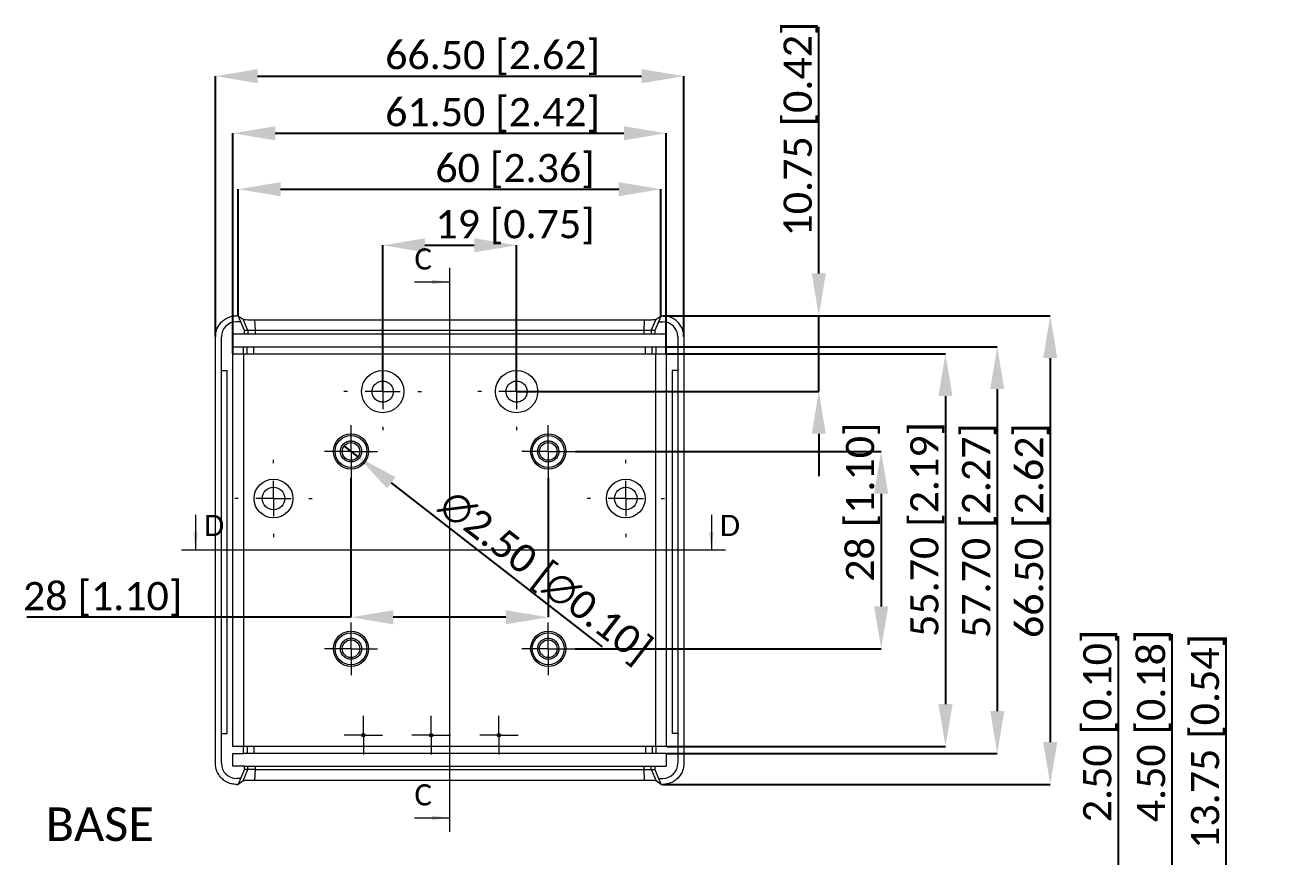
# Model space of a CAD drawing. Header units: millimetres. Extents: x 305 to 730, y -58 to 227.
# Drawn here: x 552.4 to 729.8, y 90.6 to 208.7 of the extents above; entities that cross this region are included whole.
import ezdxf

# ---------------------------------------------------------------- set-up
doc = ezdxf.new("R2010")
doc.units = ezdxf.units.MM
doc.header["$PDSIZE"] = -1
doc.styles.add('SLDTEXTSTYLE1', font='calibri.ttf')
doc.dimstyles.new('SLDDIMSTYLE0', dxfattribs={"dimtxt": 4, "dimasz": 6, "dimexe": 0, "dimexo": 0.0625, "dimgap": 1, "dimtad": 1, "dimrnd": 1e-09, "dimzin": 4, "dimdsep": 46, "dimtxsty": 'SLDTEXTSTYLE1', "dimsah": 1, "dimcen": 0.09, "dimadec": 0, "dimazin": 1, "dimtfac": 1, "dimtmove": 0, "dimatfit": 0, "dimfxl": 1, "dimfrac": 2, "dimtolj": 1, "dimtzin": 12, "dimarcsym": 0})
doc.dimstyles.new('SLDDIMSTYLE1', dxfattribs={"dimtxt": 4, "dimasz": 6, "dimexe": 0, "dimexo": 0.0625, "dimgap": 1, "dimtad": 1, "dimrnd": 1e-09, "dimzin": 12, "dimdsep": 46, "dimtxsty": 'SLDTEXTSTYLE1', "dimsah": 1, "dimcen": 0.09, "dimadec": 0, "dimazin": 3, "dimtfac": 1, "dimtmove": 0, "dimatfit": 0, "dimfxl": 1, "dimfrac": 2, "dimtolj": 1, "dimtzin": 12, "dimarcsym": 0})
doc.dimstyles.new('SLDDIMSTYLE3', dxfattribs={"dimtxt": 4, "dimasz": 6, "dimexe": 0, "dimexo": 0.0625, "dimgap": 1, "dimtad": 1, "dimrnd": 1e-09, "dimzin": 4, "dimdsep": 46, "dimtxsty": 'SLDTEXTSTYLE1', "dimblk1": 'NONE', "dimsah": 1, "dimcen": 0, "dimadec": 0, "dimazin": 1, "dimtfac": 1, "dimtmove": 0, "dimatfit": 3, "dimldrblk": 'NONE', "dimfxl": 1, "dimfrac": 2, "dimtolj": 1, "dimtzin": 12, "dimarcsym": 0})
doc.dimstyles.new('SLDDIMSTYLE4', dxfattribs={"dimtxt": 4, "dimasz": 6, "dimexe": 0, "dimexo": 0.0625, "dimgap": 1, "dimtad": 1, "dimrnd": 1e-09, "dimzin": 12, "dimdsep": 46, "dimtxsty": 'SLDTEXTSTYLE1', "dimsah": 1, "dimcen": 0.09, "dimadec": 0, "dimazin": 3, "dimtfac": 1, "dimtofl": 0, "dimtmove": 0, "dimatfit": 3, "dimfxl": 1, "dimfrac": 2, "dimtolj": 1, "dimtzin": 12, "dimarcsym": 0})

# ---------------------------------------------------------------- blocks, each defined once
blk = doc.blocks.new('*D89')
at = {"color": 0, "linetype": 'Continuous', "lineweight": -2, "transparency": 16777216}
for p, q in [((579.41, 164.48), (579.41, 201.42)), ((585.41, 201.42), (639.91, 201.42)), ((645.91, 164.48), (645.91, 201.42))]:
    blk.add_line(p, q, dxfattribs=at)
at = {"color": 0, "linetype": 'Continuous', "transparency": 16777216}
for points in [[(585.41, 202.42), (585.41, 200.42), (579.41, 201.42)], [(639.91, 202.42), (639.91, 200.42), (645.91, 201.42)]]:
    blk.add_solid(points, dxfattribs=at)
at = {"layer": 'Defpoints', "color": 0, "linetype": 'Continuous', "transparency": 16777216}
for p in [(645.91, 201.42), (579.41, 164.42), (645.91, 164.42)]:
    blk.add_point(p, dxfattribs=at)
at = {"color": 0, "linetype": 'Continuous', "lineweight": 0, "transparency": 16777216, "insert": (618.76, 206.42), "char_height": 4, "attachment_point": 2, "style": 'SLDTEXTSTYLE1'}
blk.add_mtext('\\A1;66.50 [2.62]', dxfattribs=at)
blk = doc.blocks.new('*D90')
at = {"color": 0, "linetype": 'Continuous', "lineweight": -2, "transparency": 16777216}
for p, q in [((581.91, 162.08), (581.91, 193.32)), ((587.91, 193.32), (637.41, 193.32)), ((643.41, 162.08), (643.41, 193.32))]:
    blk.add_line(p, q, dxfattribs=at)
at = {"color": 0, "linetype": 'Continuous', "transparency": 16777216}
for points in [[(587.91, 194.32), (587.91, 192.32), (581.91, 193.32)], [(637.41, 194.32), (637.41, 192.32), (643.41, 193.32)]]:
    blk.add_solid(points, dxfattribs=at)
at = {"layer": 'Defpoints', "color": 0, "linetype": 'Continuous', "transparency": 16777216}
for p in [(643.41, 193.32), (581.91, 162.02), (643.41, 162.02)]:
    blk.add_point(p, dxfattribs=at)
at = {"color": 0, "linetype": 'Continuous', "lineweight": 0, "transparency": 16777216, "insert": (618.76, 198.32), "char_height": 4, "attachment_point": 2, "style": 'SLDTEXTSTYLE1'}
blk.add_mtext('\\A1;61.50 [2.42]', dxfattribs=at)
blk = doc.blocks.new('*D91')
at = {"color": 0, "linetype": 'Continuous', "lineweight": -2, "transparency": 16777216}
for p, q in [((582.66, 167.48), (582.66, 185.38)), ((588.66, 185.38), (636.66, 185.38)), ((642.66, 167.48), (642.66, 185.38))]:
    blk.add_line(p, q, dxfattribs=at)
at = {"color": 0, "linetype": 'Continuous', "transparency": 16777216}
for points in [[(588.66, 186.38), (588.66, 184.38), (582.66, 185.38)], [(636.66, 186.38), (636.66, 184.38), (642.66, 185.38)]]:
    blk.add_solid(points, dxfattribs=at)
at = {"layer": 'Defpoints', "color": 0, "linetype": 'Continuous', "transparency": 16777216}
for p in [(642.66, 185.38), (582.66, 167.42), (642.66, 167.42)]:
    blk.add_point(p, dxfattribs=at)
at = {"color": 0, "linetype": 'Continuous', "lineweight": 0, "transparency": 16777216, "insert": (621.94, 190.38), "char_height": 4, "attachment_point": 2, "style": 'SLDTEXTSTYLE1'}
blk.add_mtext('\\A1;60 [2.36]', dxfattribs=at)
blk = doc.blocks.new('*D92')
at = {"color": 0, "linetype": 'Continuous', "lineweight": -2, "transparency": 16777216}
for p, q in [((603.16, 156.73), (603.16, 177.42)), ((609.16, 177.42), (616.16, 177.42)), ((622.16, 156.73), (622.16, 177.42))]:
    blk.add_line(p, q, dxfattribs=at)
at = {"color": 0, "linetype": 'Continuous', "transparency": 16777216}
for points in [[(609.16, 178.42), (609.16, 176.42), (603.16, 177.42)], [(616.16, 178.42), (616.16, 176.42), (622.16, 177.42)]]:
    blk.add_solid(points, dxfattribs=at)
at = {"layer": 'Defpoints', "color": 0, "linetype": 'Continuous', "transparency": 16777216}
for p in [(622.16, 177.42), (603.16, 156.67), (622.16, 156.67)]:
    blk.add_point(p, dxfattribs=at)
at = {"color": 0, "linetype": 'Continuous', "lineweight": 0, "transparency": 16777216, "insert": (621.94, 182.42), "char_height": 4, "attachment_point": 2, "style": 'SLDTEXTSTYLE1'}
blk.add_mtext('\\A1;19 [0.75]', dxfattribs=at)
blk = doc.blocks.new('*D93')
at = {"color": 0, "linetype": 'Continuous', "lineweight": -2, "transparency": 16777216}
for p, q in [((598.66, 144.36), (598.66, 124.64)), ((626.66, 144.36), (626.66, 124.64)), ((598.66, 124.64), (552.66, 124.64)), ((620.66, 124.64), (604.66, 124.64))]:
    blk.add_line(p, q, dxfattribs=at)
at = {"color": 0, "linetype": 'Continuous', "transparency": 16777216}
for points in [[(604.66, 125.64), (604.66, 123.64), (598.66, 124.64)], [(620.66, 125.64), (620.66, 123.64), (626.66, 124.64)]]:
    blk.add_solid(points, dxfattribs=at)
at = {"layer": 'Defpoints', "color": 0, "linetype": 'Continuous', "transparency": 16777216}
for p in [(598.66, 144.42), (626.66, 144.42), (626.66, 124.64)]:
    blk.add_point(p, dxfattribs=at)
at = {"color": 0, "linetype": 'Continuous', "lineweight": 0, "transparency": 16777216, "insert": (563.41, 129.64), "char_height": 4, "attachment_point": 2, "style": 'SLDTEXTSTYLE1'}
blk.add_mtext('\\A1;28 [1.10]', dxfattribs=at)
blk = doc.blocks.new('*D94')
at = {"color": 0, "linetype": 'Continuous', "lineweight": -2, "transparency": 16777216}
for p, q in [((597.67, 148.93), (599.65, 147.4)), ((634.38, 120.44), (604.39, 143.72))]:
    blk.add_line(p, q, dxfattribs=at)
at = {"color": 0, "linetype": 'Continuous', "transparency": 16777216}
blk.add_solid([(605, 144.51), (603.78, 142.93), (599.65, 147.4)], dxfattribs=at)
at = {"layer": 'Defpoints', "color": 0, "linetype": 'Continuous', "transparency": 16777216}
for p in [(597.67, 148.93), (599.65, 147.4)]:
    blk.add_point(p, dxfattribs=at)
at = {"color": 0, "linetype": 'Continuous', "lineweight": 0, "transparency": 16777216, "insert": (613.35, 143.09), "char_height": 4, "attachment_point": 1, "rotation": 322.1783, "style": 'SLDTEXTSTYLE1'}
blk.add_mtext('\\A1;∅2.50 [∅0.10]', dxfattribs=at)
blk = doc.blocks.new('_NONE')
blk = doc.blocks.new('*D95')
at = {"color": 0, "linetype": 'Continuous', "lineweight": -2, "transparency": 16777216}
for p, q in [((642.98, 167.42), (697.91, 167.42)), ((697.91, 161.42), (697.91, 106.92)), ((642.98, 100.92), (697.91, 100.92))]:
    blk.add_line(p, q, dxfattribs=at)
at = {"color": 0, "linetype": 'Continuous', "transparency": 16777216}
for points in [[(696.91, 161.42), (698.91, 161.42), (697.91, 167.42)], [(696.91, 106.92), (698.91, 106.92), (697.91, 100.92)]]:
    blk.add_solid(points, dxfattribs=at)
at = {"layer": 'Defpoints', "color": 0, "linetype": 'Continuous', "transparency": 16777216}
for p in [(642.92, 167.42), (642.92, 100.92), (697.91, 100.92)]:
    blk.add_point(p, dxfattribs=at)
at = {"color": 0, "linetype": 'Continuous', "lineweight": 0, "transparency": 16777216, "insert": (692.91, 136.94), "char_height": 4, "attachment_point": 2, "rotation": 90, "style": 'SLDTEXTSTYLE1'}
blk.add_mtext('\\A1;66.50 [2.62]', dxfattribs=at)
blk = doc.blocks.new('*D96')
at = {"color": 0, "linetype": 'Continuous', "lineweight": -2, "transparency": 16777216}
for p, q in [((643.47, 162.02), (683.04, 162.02)), ((683.04, 156.02), (683.04, 112.32)), ((643.47, 106.32), (683.04, 106.32))]:
    blk.add_line(p, q, dxfattribs=at)
at = {"color": 0, "linetype": 'Continuous', "transparency": 16777216}
for points in [[(682.04, 156.02), (684.04, 156.02), (683.04, 162.02)], [(682.04, 112.32), (684.04, 112.32), (683.04, 106.32)]]:
    blk.add_solid(points, dxfattribs=at)
at = {"layer": 'Defpoints', "color": 0, "linetype": 'Continuous', "transparency": 16777216}
for p in [(643.41, 162.02), (643.41, 106.32), (683.04, 106.32)]:
    blk.add_point(p, dxfattribs=at)
at = {"color": 0, "linetype": 'Continuous', "lineweight": 0, "transparency": 16777216, "insert": (678.04, 137.1), "char_height": 4, "attachment_point": 2, "rotation": 90, "style": 'SLDTEXTSTYLE1'}
blk.add_mtext('\\A1;55.70 [2.19]', dxfattribs=at)
blk = doc.blocks.new('*D97')
at = {"color": 0, "linetype": 'Continuous', "lineweight": -2, "transparency": 16777216}
for p, q in [((630.47, 148.17), (673.91, 148.17)), ((673.91, 142.17), (673.91, 126.17)), ((630.47, 120.17), (673.91, 120.17))]:
    blk.add_line(p, q, dxfattribs=at)
at = {"color": 0, "linetype": 'Continuous', "transparency": 16777216}
for points in [[(672.91, 142.17), (674.91, 142.17), (673.91, 148.17)], [(672.91, 126.17), (674.91, 126.17), (673.91, 120.17)]]:
    blk.add_solid(points, dxfattribs=at)
at = {"layer": 'Defpoints', "color": 0, "linetype": 'Continuous', "transparency": 16777216}
for p in [(630.41, 148.17), (630.41, 120.17), (673.91, 120.17)]:
    blk.add_point(p, dxfattribs=at)
at = {"color": 0, "linetype": 'Continuous', "lineweight": 0, "transparency": 16777216, "insert": (668.91, 140.97), "char_height": 4, "attachment_point": 2, "rotation": 90, "style": 'SLDTEXTSTYLE1'}
blk.add_mtext('\\A1;28 [1.10]', dxfattribs=at)
blk = doc.blocks.new('*D98')
at = {"color": 0, "linetype": 'Continuous', "lineweight": -2, "transparency": 16777216}
for p, q in [((665.06, 173.42), (665.06, 208.42)), ((642.98, 167.42), (665.06, 167.42)), ((665.06, 156.67), (665.06, 167.42)), ((622.22, 156.67), (665.06, 156.67)), ((665.06, 150.67), (665.06, 144.67))]:
    blk.add_line(p, q, dxfattribs=at)
at = {"color": 0, "linetype": 'Continuous', "transparency": 16777216}
for points in [[(664.06, 173.42), (666.06, 173.42), (665.06, 167.42)], [(664.06, 150.67), (666.06, 150.67), (665.06, 156.67)]]:
    blk.add_solid(points, dxfattribs=at)
at = {"layer": 'Defpoints', "color": 0, "linetype": 'Continuous', "transparency": 16777216}
for p in [(642.92, 167.42), (665.06, 167.42), (622.16, 156.67)]:
    blk.add_point(p, dxfattribs=at)
at = {"color": 0, "linetype": 'Continuous', "lineweight": 0, "transparency": 16777216, "insert": (660.06, 193.92), "char_height": 4, "attachment_point": 2, "rotation": 90, "style": 'SLDTEXTSTYLE1'}
blk.add_mtext('\\A1;10.75 [0.42]', dxfattribs=at)
blk = doc.blocks.new('*D99')
at = {"color": 0, "linetype": 'Continuous', "lineweight": -2, "transparency": 16777216}
for p, q in [((643.47, 163.02), (690.39, 163.02)), ((690.39, 157.02), (690.39, 111.32)), ((643.47, 105.32), (690.39, 105.32))]:
    blk.add_line(p, q, dxfattribs=at)
at = {"color": 0, "linetype": 'Continuous', "transparency": 16777216}
for points in [[(689.39, 157.02), (691.39, 157.02), (690.39, 163.02)], [(689.39, 111.32), (691.39, 111.32), (690.39, 105.32)]]:
    blk.add_solid(points, dxfattribs=at)
at = {"layer": 'Defpoints', "color": 0, "linetype": 'Continuous', "transparency": 16777216}
for p in [(643.41, 163.02), (643.41, 105.32), (690.39, 105.32)]:
    blk.add_point(p, dxfattribs=at)
at = {"color": 0, "linetype": 'Continuous', "lineweight": 0, "transparency": 16777216, "insert": (685.39, 136.94), "char_height": 4, "attachment_point": 2, "rotation": 90, "style": 'SLDTEXTSTYLE1'}
blk.add_mtext('\\A1;57.70 [2.27]', dxfattribs=at)
blk = doc.blocks.new('SW_CENTERMARKSYMBOL_8')
at = {"color": 0, "linetype": 'Continuous', "lineweight": 0}
for p, q in [((0, 5), (0, 5.5)), ((0, 0), (0, 2.5)), ((-5, 0), (-5.5, 0)), ((0, 0), (-2.5, 0)), ((0, 0), (0, -2.5)), ((0, 0), (2.5, 0)), ((5, 0), (5.5, 0)), ((0, -5), (0, -5.5))]:
    blk.add_line(p, q, dxfattribs=at)
blk = doc.blocks.new('SW_CENTERMARKSYMBOL_9')
at = {"color": 0, "linetype": 'Continuous', "lineweight": 0}
for p, q in [((0, 5), (0, 5.5)), ((0, 0), (0, 2.5)), ((-5, 0), (-5.5, 0)), ((0, 0), (-2.5, 0)), ((0, 0), (0, -2.5)), ((0, 0), (2.5, 0)), ((5, 0), (5.5, 0)), ((0, -5), (0, -5.5))]:
    blk.add_line(p, q, dxfattribs=at)
blk = doc.blocks.new('SW_CENTERMARKSYMBOL_10')
at = {"color": 0, "linetype": 'Continuous', "lineweight": 0}
for p, q in [((0, 2.5), (0, 2.74)), ((0, 0), (0, 2.5)), ((-2.5, 0), (-2.74, 0)), ((0, 0), (-2.5, 0)), ((0, 0), (0, -2.5)), ((0, 0), (2.5, 0)), ((2.5, 0), (2.74, 0)), ((0, -2.5), (0, -2.74))]:
    blk.add_line(p, q, dxfattribs=at)
blk = doc.blocks.new('SW_CENTERMARKSYMBOL_11')
at = {"color": 0, "linetype": 'Continuous', "lineweight": 0}
for p, q in [((0, 2.5), (0, 2.74)), ((0, 0), (0, 2.5)), ((-2.5, 0), (-2.74, 0)), ((0, 0), (-2.5, 0)), ((0, 0), (0, -2.5)), ((0, 0), (2.5, 0)), ((2.5, 0), (2.74, 0)), ((0, -2.5), (0, -2.74))]:
    blk.add_line(p, q, dxfattribs=at)
blk = doc.blocks.new('SW_CENTERMARKSYMBOL_12')
at = {"color": 0, "linetype": 'Continuous', "lineweight": 0}
for p, q in [((0, 2.5), (0, 2.74)), ((0, 0), (0, 2.5)), ((-2.5, 0), (-2.74, 0)), ((0, 0), (-2.5, 0)), ((0, 0), (0, -2.5)), ((0, 0), (2.5, 0)), ((2.5, 0), (2.74, 0)), ((0, -2.5), (0, -2.74))]:
    blk.add_line(p, q, dxfattribs=at)
blk = doc.blocks.new('SW_CENTERMARKSYMBOL_13')
at = {"color": 0, "linetype": 'Continuous', "lineweight": 0}
for p, q in [((0, 2.5), (0, 3.75)), ((0, 0), (0, 2.5)), ((-2.5, 0), (-3.75, 0)), ((0, 0), (-2.5, 0)), ((0, 0), (0, -2.5)), ((0, 0), (2.5, 0)), ((2.5, 0), (3.75, 0)), ((0, -2.5), (0, -3.75))]:
    blk.add_line(p, q, dxfattribs=at)
blk = doc.blocks.new('SW_CENTERMARKSYMBOL_14')
at = {"color": 0, "linetype": 'Continuous', "lineweight": 0}
for p, q in [((0, 2.5), (0, 3.75)), ((0, 0), (0, 2.5)), ((-2.5, 0), (-3.75, 0)), ((0, 0), (-2.5, 0)), ((0, 0), (0, -2.5)), ((0, 0), (2.5, 0)), ((2.5, 0), (3.75, 0)), ((0, -2.5), (0, -3.75))]:
    blk.add_line(p, q, dxfattribs=at)
blk = doc.blocks.new('SW_CENTERMARKSYMBOL_15')
at = {"color": 0, "linetype": 'Continuous', "lineweight": 0}
for p, q in [((0, 2.5), (0, 3.75)), ((0, 0), (0, 2.5)), ((-2.5, 0), (-3.75, 0)), ((0, 0), (-2.5, 0)), ((0, 0), (0, -2.5)), ((0, 0), (2.5, 0)), ((2.5, 0), (3.75, 0)), ((0, -2.5), (0, -3.75))]:
    blk.add_line(p, q, dxfattribs=at)
blk = doc.blocks.new('SW_CENTERMARKSYMBOL_16')
at = {"color": 0, "linetype": 'Continuous', "lineweight": 0}
for p, q in [((0, 5), (0, 5.5)), ((0, 0), (0, 2.5)), ((-5, 0), (-5.5, 0)), ((0, 0), (-2.5, 0)), ((0, 0), (0, -2.5)), ((0, 0), (2.5, 0)), ((5, 0), (5.5, 0)), ((0, -5), (0, -5.5))]:
    blk.add_line(p, q, dxfattribs=at)
blk = doc.blocks.new('SW_CENTERMARKSYMBOL_17')
at = {"color": 0, "linetype": 'Continuous', "lineweight": 0}
for p, q in [((0, 5), (0, 5.5)), ((0, 0), (0, 2.5)), ((-5, 0), (-5.5, 0)), ((0, 0), (-2.5, 0)), ((0, 0), (0, -2.5)), ((0, 0), (2.5, 0)), ((5, 0), (5.5, 0)), ((0, -5), (0, -5.5))]:
    blk.add_line(p, q, dxfattribs=at)
blk = doc.blocks.new('SW_CENTERMARKSYMBOL_18')
at = {"color": 0, "linetype": 'Continuous', "lineweight": 0}
for p, q in [((0, 2.5), (0, 3.75)), ((0, 0), (0, 2.5)), ((-2.5, 0), (-3.75, 0)), ((0, 0), (-2.5, 0)), ((0, 0), (0, -2.5)), ((0, 0), (2.5, 0)), ((2.5, 0), (3.75, 0)), ((0, -2.5), (0, -3.75))]:
    blk.add_line(p, q, dxfattribs=at)
blk = doc.blocks.new('*D112')
at = {"color": 0, "linetype": 'Continuous', "lineweight": -2, "transparency": 16777216}
for p, q in [((722.88, 75.22), (722.88, 121.77)), ((715.66, 69.22), (722.88, 69.22)), ((719.22, 55.47), (722.88, 55.47)), ((722.88, 49.47), (722.88, 43.47))]:
    blk.add_line(p, q, dxfattribs=at)
at = {"color": 0, "linetype": 'Continuous', "transparency": 16777216}
for points in [[(721.88, 75.22), (723.88, 75.22), (722.88, 69.22)], [(721.88, 49.47), (723.88, 49.47), (722.88, 55.47)]]:
    blk.add_solid(points, dxfattribs=at)
at = {"layer": 'Defpoints', "color": 0, "linetype": 'Continuous', "transparency": 16777216}
for p in [(715.59, 69.22), (719.16, 55.47), (722.88, 55.47)]:
    blk.add_point(p, dxfattribs=at)
at = {"color": 0, "linetype": 'Continuous', "lineweight": 0, "transparency": 16777216, "insert": (717.88, 107.02), "char_height": 4, "attachment_point": 2, "rotation": 90, "style": 'SLDTEXTSTYLE1'}
blk.add_mtext('\\A1;13.75 [0.54]', dxfattribs=at)
blk = doc.blocks.new('*D113')
at = {"color": 0, "linetype": 'Continuous', "lineweight": -2, "transparency": 16777216}
for p, q in [((715.22, 72.72), (715.22, 122.22)), ((715.22, 66.72), (715.22, 66.72)), ((715.22, 62.22), (715.22, 66.72)), ((702.24, 62.22), (715.22, 62.22)), ((715.22, 56.22), (715.22, 50.22))]:
    blk.add_line(p, q, dxfattribs=at)
at = {"color": 0, "linetype": 'Continuous', "transparency": 16777216}
for points in [[(714.22, 72.72), (716.22, 72.72), (715.22, 66.72)], [(714.22, 56.22), (716.22, 56.22), (715.22, 62.22)]]:
    blk.add_solid(points, dxfattribs=at)
at = {"layer": 'Defpoints', "color": 0, "linetype": 'Continuous', "transparency": 16777216}
for p in [(715.16, 66.72), (715.22, 66.72), (702.17, 62.22)]:
    blk.add_point(p, dxfattribs=at)
at = {"color": 0, "linetype": 'Continuous', "lineweight": 0, "transparency": 16777216, "insert": (710.22, 109.22), "char_height": 4, "attachment_point": 2, "rotation": 90, "style": 'SLDTEXTSTYLE1'}
blk.add_mtext('\\A1;4.50 [0.18]', dxfattribs=at)
blk = doc.blocks.new('*D114')
at = {"color": 0, "linetype": 'Continuous', "lineweight": -2, "transparency": 16777216}
for p, q in [((707.58, 75.22), (707.58, 121.97)), ((715.53, 69.22), (707.58, 69.22)), ((707.58, 66.72), (707.58, 69.22)), ((715.1, 66.72), (707.58, 66.72)), ((707.58, 60.72), (707.58, 54.72))]:
    blk.add_line(p, q, dxfattribs=at)
at = {"color": 0, "linetype": 'Continuous', "transparency": 16777216}
for points in [[(706.58, 75.22), (708.58, 75.22), (707.58, 69.22)], [(706.58, 60.72), (708.58, 60.72), (707.58, 66.72)]]:
    blk.add_solid(points, dxfattribs=at)
at = {"layer": 'Defpoints', "color": 0, "linetype": 'Continuous', "transparency": 16777216}
for p in [(707.58, 69.22), (715.59, 69.22), (715.16, 66.72)]:
    blk.add_point(p, dxfattribs=at)
at = {"color": 0, "linetype": 'Continuous', "lineweight": 0, "transparency": 16777216, "insert": (702.58, 109.22), "char_height": 4, "attachment_point": 2, "rotation": 90, "style": 'SLDTEXTSTYLE1'}
blk.add_mtext('\\A1;2.50 [0.10]', dxfattribs=at)

msp = doc.modelspace()

# ---------------------------------------------------------------- linework, layer by layer
at = {"color": 7, "linetype": 'Continuous', "lineweight": 0}
for p, q in [((612.66202, 174.22318), (612.66202, 94.17877)), ((607.66202, 172.22318), (612.66202, 172.22318)), ((576.60216, 139.16811), (576.60216, 134.16811)), ((649.8183, 139.16811), (649.8183, 134.16811)), ((651.8183, 134.16811), (574.60216, 134.16811)), ((607.66202, 96.17877), (612.66202, 96.17877))]:
    msp.add_line(p, q, dxfattribs=at)
at = {"color": 7, "linetype": 'Continuous', "lineweight": 15}
for p, q in [((582.66203, 167.41821), (582.40787, 167.41821)), ((583.02276, 166.56801), (582.66203, 167.41821)), ((582.66203, 167.41821), (583.37037, 166.92087)), ((584.04104, 165.31822), (583.37037, 166.92087)), ((584.51359, 166.84649), (584.9816, 166.84219)), ((584.9816, 166.84219), (585.03954, 165.31822)), ((584.9816, 166.84219), (640.3424, 166.84219)), ((640.28446, 165.31822), (640.3424, 166.84219)), ((640.3424, 166.84219), (640.81065, 166.84649)), ((641.2832, 165.31822), (641.95387, 166.92087)), ((641.95387, 166.92087), (642.66197, 167.41821)), ((642.66197, 167.41821), (642.30124, 166.56801)), ((642.66197, 167.41821), (642.91613, 167.41821)), ((583.02276, 166.56801), (582.41193, 166.56801)), ((583.55348, 165.31822), (583.02276, 166.56801)), ((583.55348, 164.81802), (583.55348, 165.31822)), ((584.04104, 165.31822), (583.55348, 165.31822)), ((584.04104, 165.31822), (584.04104, 164.81802)), ((585.03954, 165.31822), (584.04104, 165.31822)), ((585.03954, 165.31822), (585.03954, 164.81802)), ((640.28446, 165.31822), (585.03954, 165.31822)), ((640.28446, 164.81802), (640.28446, 165.31822)), ((641.2832, 165.31822), (640.28446, 165.31822)), ((641.77052, 165.31822), (641.2832, 165.31822)), ((641.2832, 165.31822), (641.2832, 164.81802)), ((642.30124, 166.56801), (641.77052, 165.31822)), ((641.77052, 165.31822), (641.77052, 164.81802)), ((642.30124, 166.56801), (642.91207, 166.56801)), ((579.41191, 103.91399), (579.41191, 164.42225)), ((580.26211, 159.66818), (580.26211, 164.41819)), ((581.91196, 163.0182), (581.91196, 164.81802)), ((583.55348, 164.81802), (581.91196, 164.81802)), ((584.04104, 164.81802), (583.55348, 164.81802)), ((585.03954, 164.81802), (584.04104, 164.81802)), ((640.28446, 164.81802), (585.03954, 164.81802)), ((641.2832, 164.81802), (640.28446, 164.81802)), ((641.77052, 164.81802), (641.2832, 164.81802)), ((643.41204, 164.81802), (641.77052, 164.81802)), ((643.41204, 164.81802), (643.41204, 163.0182)), ((645.06213, 164.41819), (645.06213, 159.66818)), ((645.91209, 164.42225), (645.91209, 103.91399)), ((581.91196, 163.0182), (583.41209, 163.0182)), ((581.91196, 162.01803), (583.41209, 162.01803)), ((581.91196, 106.31809), (581.91196, 162.01803)), ((583.41209, 162.01803), (583.41209, 163.0182)), ((583.41209, 163.0182), (583.90729, 163.0182)), ((583.41209, 162.01803), (583.90729, 162.01803)), ((583.41209, 162.01803), (583.41209, 106.31809)), ((583.90729, 162.01803), (583.90729, 163.0182)), ((583.90729, 163.0182), (584.86502, 163.0182)), ((583.90729, 162.01803), (584.86502, 162.01803)), ((584.86502, 162.01803), (584.86502, 163.0182)), ((584.86502, 163.0182), (640.45898, 163.0182)), ((584.86502, 162.01803), (640.45898, 162.01803)), ((640.45898, 162.01803), (640.45898, 163.0182)), ((640.45898, 163.0182), (641.41671, 163.0182)), ((640.45898, 162.01803), (641.41671, 162.01803)), ((641.41671, 162.01803), (641.41671, 163.0182)), ((641.41671, 163.0182), (641.91191, 163.0182)), ((641.41671, 162.01803), (641.91191, 162.01803)), ((641.91191, 163.0182), (641.91191, 162.01803)), ((641.91191, 163.0182), (643.41204, 163.0182)), ((641.91191, 162.01803), (643.41204, 162.01803)), ((641.91191, 106.31809), (641.91191, 162.01803)), ((643.41204, 162.01803), (643.41204, 106.31809)), ((580.26211, 108.1681), (580.26211, 159.66818)), ((580.26211, 159.66818), (581.062, 159.66818)), ((581.062, 108.1681), (581.062, 159.66818)), ((645.06213, 159.66818), (644.262, 159.66818)), ((644.262, 159.66818), (644.262, 108.1681)), ((645.06213, 159.66818), (645.06213, 108.1681)), ((580.26211, 108.1681), (581.062, 108.1681)), ((580.26211, 103.91817), (580.26211, 108.1681)), ((645.06213, 108.1681), (644.262, 108.1681)), ((645.06213, 108.1681), (645.06213, 103.91817)), ((583.41209, 106.31809), (581.91196, 106.31809)), ((581.91196, 105.31816), (583.41209, 105.31816)), ((581.91196, 103.5181), (581.91196, 105.31816)), ((583.41209, 105.31816), (583.41209, 106.31809)), ((583.90729, 106.31809), (583.41209, 106.31809)), ((583.90729, 105.31816), (583.41209, 105.31816)), ((583.90729, 106.31809), (583.90729, 105.31816)), ((584.86502, 106.31809), (583.90729, 106.31809)), ((584.86502, 105.31816), (583.90729, 105.31816)), ((584.86502, 106.31809), (584.86502, 105.31816)), ((640.45898, 106.31809), (584.86502, 106.31809)), ((640.45898, 105.31816), (584.86502, 105.31816)), ((640.45898, 106.31809), (640.45898, 105.31816)), ((641.41671, 106.31809), (640.45898, 106.31809)), ((641.41671, 105.31816), (640.45898, 105.31816)), ((641.41671, 106.31809), (641.41671, 105.31816)), ((641.91191, 106.31809), (641.41671, 106.31809)), ((641.91191, 105.31816), (641.41671, 105.31816)), ((641.91191, 106.31809), (641.91191, 105.31816)), ((643.41204, 106.31809), (641.91191, 106.31809)), ((643.41204, 105.31816), (641.91191, 105.31816)), ((643.41204, 105.31816), (643.41204, 103.5181)), ((583.55348, 103.5181), (581.91196, 103.5181)), ((583.02276, 101.76811), (583.55348, 103.01814)), ((583.37037, 101.41525), (584.04104, 103.01814)), ((583.55348, 103.01814), (583.55348, 103.5181)), ((583.55348, 103.5181), (584.04104, 103.5181)), ((584.04104, 103.01814), (583.55348, 103.01814)), ((584.04104, 103.01814), (584.04104, 103.5181)), ((584.04104, 103.5181), (585.03954, 103.5181)), ((585.03954, 103.01814), (584.04104, 103.01814)), ((585.03954, 103.01814), (584.9816, 101.49416)), ((585.03954, 103.5181), (585.03954, 103.01814)), ((585.03954, 103.5181), (640.28446, 103.5181)), ((585.03954, 103.01814), (640.28446, 103.01814)), ((640.28446, 103.01814), (640.28446, 103.5181)), ((640.28446, 103.5181), (641.2832, 103.5181)), ((640.28446, 103.01814), (641.2832, 103.01814)), ((640.3424, 101.49416), (640.28446, 103.01814)), ((641.2832, 103.01814), (641.2832, 103.5181)), ((641.2832, 103.5181), (641.77052, 103.5181)), ((641.2832, 103.01814), (641.95387, 101.41525)), ((641.2832, 103.01814), (641.77052, 103.01814)), ((641.77052, 103.5181), (641.77052, 103.01814)), ((641.77052, 103.5181), (643.41204, 103.5181)), ((641.77052, 103.01814), (642.30124, 101.76811)), ((583.02276, 101.76811), (582.41193, 101.76811)), ((582.66203, 100.91815), (583.02276, 101.76811)), ((583.37037, 101.41525), (582.66203, 100.91815)), ((584.9816, 101.49416), (584.51359, 101.48975)), ((640.3424, 101.49416), (584.9816, 101.49416)), ((640.81065, 101.48975), (640.3424, 101.49416)), ((642.66197, 100.91815), (641.95387, 101.41525)), ((642.30124, 101.76811), (642.91207, 101.76811)), ((642.30124, 101.76811), (642.66197, 100.91815)), ((582.40787, 100.91815), (582.66203, 100.91815)), ((642.66197, 100.91815), (642.91613, 100.91815))]:
    msp.add_line(p, q, dxfattribs=at)
for centre, radius in [((603.16202, 156.66811), 3), ((622.16202, 156.66811), 3), ((598.66202, 148.16811), 2.5), ((598.66202, 148.16811), 2.26416), ((598.66202, 148.16811), 1.25), ((626.66202, 148.16811), 2.5), ((626.66202, 148.16811), 2.26416), ((626.66202, 148.16811), 1.25), ((587.66202, 141.48811), 2.75), ((637.66202, 141.48811), 2.75), ((587.66202, 141.48811), 1.6), ((637.66202, 141.48811), 1.6), ((598.66202, 120.16811), 2.5), ((598.66202, 120.16811), 2.26416), ((626.66202, 120.16811), 2.5), ((626.66202, 120.16811), 2.26416), ((598.66202, 120.16811), 1.25), ((626.66202, 120.16811), 1.25), ((600.41408, 107.91098), 0.23838), ((600.41408, 107.91098), 0.18838), ((610.0396, 107.89842), 0.23838), ((610.0396, 107.89842), 0.18838), ((619.66726, 107.90639), 0.23838), ((619.66726, 107.90639), 0.18838)]:
    msp.add_circle(centre, radius, dxfattribs=at)
for centre, start, end in [((582.41202, 164.41811), 90, 180), ((642.91202, 164.41811), 360, 90), ((582.41202, 103.91811), 180, 270), ((642.91202, 103.91811), 270, 0)]:
    msp.add_arc(centre, 2.15, start, end, dxfattribs=at)
for points, knots in [([(579.41191, 164.42225), (579.42421, 164.62784), (579.4496, 165.0523), (579.66072, 165.67639), (580.00873, 166.26191), (580.49813, 166.76782), (581.09366, 167.1442), (581.74633, 167.37652), (582.19213, 167.40462), (582.40787, 167.41821)], [0, 0, 0, 0, 0.131104679, 0.270672414, 0.415879151, 0.563214749, 0.71575897, 0.862440833, 1, 1, 1, 1]), ([(583.37037, 166.92087), (583.40145, 166.9115), (583.46361, 166.89276), (583.77595, 166.8688), (584.14743, 166.85349), (584.41546, 166.84836), (584.51359, 166.84649)], [0, 0, 0, 0, 0.279106232, 0.558199386, 0.838259264, 1, 1, 1, 1]), ([(640.81065, 166.84649), (640.9798, 166.85011), (641.31809, 166.85735), (641.69877, 166.87883), (641.90357, 166.90112), (641.94061, 166.91566), (641.95387, 166.92087)], [0, 0, 0, 0, 0.281359293, 0.562703739, 0.84339889, 1, 1, 1, 1]), ([(645.91209, 164.42225), (645.8998, 164.62784), (645.87441, 165.05231), (645.66323, 165.67631), (645.31556, 166.26207), (644.82584, 166.76773), (644.23035, 167.14421), (643.57766, 167.37652), (643.13187, 167.40462), (642.91613, 167.41821)], [0, 0, 0, 0, 0.131103466, 0.270669909, 0.415849256, 0.563218791, 0.7157616, 0.862442106, 1, 1, 1, 1]), ([(601.66202, 156.66811), (601.66286, 156.70606), (601.66452, 156.7816), (601.67768, 156.894), (601.69867, 157.00475), (601.72827, 157.11384), (601.78731, 157.28104), (601.89896, 157.49763), (602.09391, 157.7357), (602.33234, 157.93097), (602.68198, 158.11186), (603.16202, 158.20452), (603.64171, 158.11193), (603.9914, 157.93117), (604.22964, 157.73619), (604.42488, 157.49792), (604.54813, 157.2591), (604.61863, 157.04257), (604.65525, 156.85699), (604.65975, 156.73131), (604.66202, 156.66811)], [0, 0, 0, 0, 0.024206937, 0.048198461, 0.072110991, 0.096082299, 0.120249149, 0.185195916, 0.250354625, 0.3152928, 0.38046016, 0.500022812, 0.619585465, 0.684532233, 0.74969094, 0.814629115, 0.879796475, 0.919846487, 0.959700705, 1, 1, 1, 1]), ([(620.66202, 156.66811), (620.66286, 156.70606), (620.66452, 156.7816), (620.67768, 156.894), (620.69867, 157.00475), (620.72827, 157.11384), (620.78731, 157.28104), (620.89896, 157.49763), (621.09391, 157.7357), (621.33234, 157.93097), (621.68198, 158.11186), (622.16202, 158.20452), (622.64171, 158.11193), (622.9914, 157.93117), (623.22964, 157.73619), (623.42488, 157.49792), (623.54813, 157.2591), (623.61863, 157.04257), (623.65525, 156.85699), (623.65975, 156.73131), (623.66202, 156.66811)], [0, 0, 0, 0, 0.024206938, 0.048198461, 0.072110991, 0.096082299, 0.120249149, 0.185195916, 0.250354625, 0.3152928, 0.38046016, 0.500022812, 0.619585465, 0.684532233, 0.74969094, 0.814629115, 0.879796475, 0.919846487, 0.959700705, 1, 1, 1, 1]), ([(604.66202, 156.66811), (604.66118, 156.63017), (604.65952, 156.55462), (604.64636, 156.44222), (604.62537, 156.33148), (604.59577, 156.22238), (604.53673, 156.05519), (604.42508, 155.8386), (604.23013, 155.60052), (603.9917, 155.40525), (603.64206, 155.22436), (603.16202, 155.1317), (602.68233, 155.2243), (602.33264, 155.40506), (602.09439, 155.60003), (601.89916, 155.83831), (601.77591, 156.07712), (601.70541, 156.29366), (601.66879, 156.47923), (601.66429, 156.60492), (601.66202, 156.66811)], [0, 0, 0, 0, 0.024206938, 0.048198461, 0.072110991, 0.096082299, 0.120249149, 0.185195916, 0.250354625, 0.3152928, 0.38046016, 0.500022812, 0.619585465, 0.684532233, 0.74969094, 0.814629115, 0.879796475, 0.919846487, 0.959700705, 1, 1, 1, 1]), ([(623.66202, 156.66811), (623.66118, 156.63017), (623.65952, 156.55462), (623.64636, 156.44222), (623.62537, 156.33148), (623.59577, 156.22238), (623.53673, 156.05519), (623.42508, 155.8386), (623.23013, 155.60052), (622.9917, 155.40525), (622.64206, 155.22436), (622.16202, 155.1317), (621.68233, 155.2243), (621.33264, 155.40506), (621.09439, 155.60003), (620.89916, 155.83831), (620.77591, 156.07712), (620.70541, 156.29366), (620.66879, 156.47923), (620.66429, 156.60492), (620.66202, 156.66811)], [0, 0, 0, 0, 0.024206937, 0.048198461, 0.072110991, 0.096082299, 0.120249149, 0.185195916, 0.250354625, 0.3152928, 0.38046016, 0.500022812, 0.619585465, 0.684532233, 0.74969094, 0.814629115, 0.879796475, 0.919846487, 0.959700705, 1, 1, 1, 1]), ([(597.16202, 148.16811), (597.16286, 148.20606), (597.16452, 148.2816), (597.17768, 148.394), (597.19867, 148.50475), (597.22827, 148.61384), (597.28731, 148.78104), (597.39896, 148.99763), (597.59391, 149.2357), (597.83234, 149.43097), (598.18198, 149.61186), (598.66202, 149.70452), (599.14171, 149.61193), (599.4914, 149.43117), (599.72964, 149.23619), (599.92488, 148.99792), (600.04813, 148.7591), (600.11863, 148.54257), (600.15525, 148.35699), (600.15975, 148.23131), (600.16202, 148.16811)], [0, 0, 0, 0, 0.024206937, 0.048198461, 0.072110991, 0.096082299, 0.120249149, 0.185195916, 0.250354625, 0.3152928, 0.38046016, 0.500022812, 0.619585465, 0.684532233, 0.74969094, 0.814629115, 0.879796475, 0.919846487, 0.959700705, 1, 1, 1, 1]), ([(625.16202, 148.16811), (625.16286, 148.20606), (625.16452, 148.2816), (625.17768, 148.394), (625.19867, 148.50475), (625.22827, 148.61384), (625.28731, 148.78104), (625.39896, 148.99763), (625.59391, 149.2357), (625.83234, 149.43097), (626.18198, 149.61186), (626.66202, 149.70452), (627.14171, 149.61193), (627.4914, 149.43117), (627.72964, 149.23619), (627.92488, 148.99792), (628.04813, 148.7591), (628.11863, 148.54257), (628.15525, 148.35699), (628.15975, 148.23131), (628.16202, 148.16811)], [0, 0, 0, 0, 0.024206937, 0.048198461, 0.072110991, 0.096082299, 0.120249149, 0.185195916, 0.250354625, 0.3152928, 0.38046016, 0.500022812, 0.619585465, 0.684532232, 0.74969094, 0.814629115, 0.879796475, 0.919846487, 0.959700705, 1, 1, 1, 1]), ([(600.16202, 148.16811), (600.16118, 148.13017), (600.15952, 148.05462), (600.14636, 147.94222), (600.12537, 147.83148), (600.09577, 147.72238), (600.03673, 147.55519), (599.92508, 147.3386), (599.73013, 147.10052), (599.4917, 146.90525), (599.14206, 146.72436), (598.66202, 146.6317), (598.18233, 146.7243), (597.83264, 146.90506), (597.59439, 147.10003), (597.39916, 147.33831), (597.27591, 147.57712), (597.20541, 147.79366), (597.16879, 147.97923), (597.16429, 148.10492), (597.16202, 148.16811)], [0, 0, 0, 0, 0.024206937, 0.048198461, 0.072110991, 0.096082299, 0.120249149, 0.185195916, 0.250354625, 0.3152928, 0.38046016, 0.500022812, 0.619585465, 0.684532233, 0.74969094, 0.814629115, 0.879796475, 0.919846487, 0.959700705, 1, 1, 1, 1]), ([(628.16202, 148.16811), (628.16118, 148.13017), (628.15952, 148.05462), (628.14636, 147.94222), (628.12537, 147.83148), (628.09577, 147.72238), (628.03673, 147.55519), (627.92508, 147.3386), (627.73013, 147.10052), (627.4917, 146.90525), (627.14206, 146.72436), (626.66202, 146.6317), (626.18233, 146.7243), (625.83264, 146.90506), (625.59439, 147.10003), (625.39916, 147.33831), (625.27591, 147.57712), (625.20541, 147.79366), (625.16879, 147.97923), (625.16429, 148.10492), (625.16202, 148.16811)], [0, 0, 0, 0, 0.024206937, 0.048198461, 0.072110991, 0.096082299, 0.120249149, 0.185195916, 0.250354625, 0.3152928, 0.38046016, 0.500022812, 0.619585465, 0.684532232, 0.74969094, 0.814629115, 0.879796475, 0.919846487, 0.959700705, 1, 1, 1, 1]), ([(597.16202, 120.16811), (597.16286, 120.20606), (597.16452, 120.2816), (597.17768, 120.394), (597.19867, 120.50475), (597.22827, 120.61384), (597.28731, 120.78104), (597.39896, 120.99763), (597.59391, 121.2357), (597.83234, 121.43097), (598.18198, 121.61186), (598.66202, 121.70452), (599.14171, 121.61193), (599.4914, 121.43117), (599.72964, 121.23619), (599.92488, 120.99792), (600.04813, 120.7591), (600.11863, 120.54257), (600.15525, 120.35699), (600.15975, 120.23131), (600.16202, 120.16811)], [0, 0, 0, 0, 0.0242069375, 0.0481984607, 0.0721109912, 0.0960822992, 0.1202491495, 0.1851959163, 0.2503546252, 0.3152927998, 0.3804601595, 0.5000228121, 0.6195854647, 0.6845322326, 0.7496909403, 0.8146291151, 0.8797964747, 0.9198464872, 0.9597007048, 1, 1, 1, 1]), ([(625.16202, 120.16811), (625.16286, 120.20606), (625.16452, 120.2816), (625.17768, 120.394), (625.19867, 120.50475), (625.22827, 120.61384), (625.28731, 120.78104), (625.39896, 120.99763), (625.59391, 121.2357), (625.83234, 121.43097), (626.18198, 121.61186), (626.66202, 121.70452), (627.14171, 121.61193), (627.4914, 121.43117), (627.72964, 121.23619), (627.92488, 120.99792), (628.04813, 120.7591), (628.11863, 120.54257), (628.15525, 120.35699), (628.15975, 120.23131), (628.16202, 120.16811)], [0, 0, 0, 0, 0.024206938, 0.048198461, 0.072110991, 0.096082299, 0.120249149, 0.185195916, 0.250354625, 0.3152928, 0.38046016, 0.500022812, 0.619585465, 0.684532232, 0.74969094, 0.814629115, 0.879796475, 0.919846487, 0.959700705, 1, 1, 1, 1]), ([(600.16202, 120.16811), (600.16118, 120.13017), (600.15952, 120.05462), (600.14636, 119.94222), (600.12537, 119.83148), (600.09577, 119.72238), (600.03673, 119.55519), (599.92508, 119.3386), (599.73013, 119.10052), (599.4917, 118.90525), (599.14206, 118.72436), (598.66202, 118.6317), (598.18233, 118.7243), (597.83264, 118.90506), (597.59439, 119.10003), (597.39916, 119.33831), (597.27591, 119.57712), (597.20541, 119.79366), (597.16879, 119.97923), (597.16429, 120.10492), (597.16202, 120.16811)], [0, 0, 0, 0, 0.024206938, 0.048198461, 0.072110991, 0.096082299, 0.120249149, 0.185195916, 0.250354625, 0.3152928, 0.38046016, 0.500022812, 0.619585465, 0.684532233, 0.74969094, 0.814629115, 0.879796475, 0.919846487, 0.959700705, 1, 1, 1, 1]), ([(628.16202, 120.16811), (628.16118, 120.13017), (628.15952, 120.05462), (628.14636, 119.94222), (628.12537, 119.83148), (628.09577, 119.72238), (628.03673, 119.55519), (627.92508, 119.3386), (627.73013, 119.10052), (627.4917, 118.90525), (627.14206, 118.72436), (626.66202, 118.6317), (626.18233, 118.7243), (625.83264, 118.90506), (625.59439, 119.10003), (625.39916, 119.33831), (625.27591, 119.57712), (625.20541, 119.79366), (625.16879, 119.97923), (625.16429, 120.10492), (625.16202, 120.16811)], [0, 0, 0, 0, 0.024206938, 0.048198461, 0.072110991, 0.096082299, 0.120249149, 0.185195916, 0.250354625, 0.3152928, 0.38046016, 0.500022812, 0.619585465, 0.684532233, 0.74969094, 0.814629115, 0.879796475, 0.919846487, 0.959700705, 1, 1, 1, 1]), ([(582.40787, 100.91815), (582.20228, 100.93044), (581.7779, 100.95583), (581.15388, 101.16695), (580.56819, 101.51464), (580.06225, 102.00421), (579.68636, 102.59994), (579.45347, 103.25238), (579.42546, 103.6982), (579.41191, 103.91399)], [0, 0, 0, 0, 0.131107303, 0.270621701, 0.415861896, 0.563218093, 0.715759566, 0.862412845, 1, 1, 1, 1]), ([(645.91209, 103.91399), (645.89981, 103.70835), (645.87446, 103.28392), (645.66318, 102.65998), (645.31552, 102.0743), (644.82593, 101.56848), (644.23028, 101.19221), (643.5777, 100.95965), (643.13188, 100.93168), (642.91613, 100.91815)], [0, 0, 0, 0, 0.131130403, 0.270650379, 0.415831598, 0.56322127, 0.715752429, 0.862443067, 1, 1, 1, 1]), ([(584.51359, 101.48975), (584.34587, 101.48615), (584.00889, 101.47892), (583.62796, 101.45768), (583.421, 101.43533), (583.38382, 101.42058), (583.37037, 101.41525)], [0, 0, 0, 0, 0.278897904, 0.560349118, 0.841015456, 1, 1, 1, 1]), ([(641.95387, 101.41525), (641.92276, 101.42462), (641.86054, 101.44338), (641.54847, 101.46728), (641.17696, 101.48278), (640.90886, 101.48788), (640.81065, 101.48975)], [0, 0, 0, 0, 0.2789456283, 0.5579384606, 0.8380755485, 1, 1, 1, 1])]:
    msp.add_open_spline(points, degree=3, knots=knots, dxfattribs=at)
at = {"color": 7, "linetype": 'Continuous', "lineweight": 0}
for points in [[(612.66202, 172.22318), (610.16202, 172.53318), (610.16202, 171.91318)], [(576.60216, 134.16811), (576.91216, 136.66811), (576.29216, 136.66811)], [(649.8183, 134.16811), (650.1283, 136.66811), (649.5083, 136.66811)], [(612.66202, 96.17877), (610.16202, 96.48877), (610.16202, 95.86877)]]:
    msp.add_solid(points, dxfattribs=at)

# ---------------------------------------------------------------- block references
for name, p in [('SW_CENTERMARKSYMBOL_17', (603.16202, 156.66811)), ('SW_CENTERMARKSYMBOL_16', (622.16202, 156.66811)), ('SW_CENTERMARKSYMBOL_15', (598.66202, 148.16811)), ('SW_CENTERMARKSYMBOL_13', (626.66202, 148.16811)), ('SW_CENTERMARKSYMBOL_9', (587.66202, 141.48811)), ('SW_CENTERMARKSYMBOL_8', (637.66202, 141.48811)), ('SW_CENTERMARKSYMBOL_14', (598.66202, 120.16811)), ('SW_CENTERMARKSYMBOL_18', (626.66202, 120.16811)), ('SW_CENTERMARKSYMBOL_10', (600.41408, 107.91098)), ('SW_CENTERMARKSYMBOL_11', (610.0396, 107.89842)), ('SW_CENTERMARKSYMBOL_12', (619.66726, 107.90639))]:
    msp.add_blockref(name, p, dxfattribs=at)

# ---------------------------------------------------------------- texts
at = {"color": 7, "linetype": 'Continuous', "char_height": 3, "attachment_point": 1, "style": 'SLDTEXTSTYLE1'}
for s, insert in [('C', (607.66202, 176.98537)), ('D', (577.7935, 139.16811)), ('D', (651.00963, 139.16811)), ('C', (607.66202, 100.94095))]:
    msp.add_mtext(s, dxfattribs=dict(at, insert=insert))
at = {"color": 7, "linetype": 'Continuous', "lineweight": 0, "insert": (555.30536, 97.64895), "char_height": 4.7625, "attachment_point": 1, "style": 'SLDTEXTSTYLE1'}
msp.add_mtext('BASE', dxfattribs=at)

# ---------------------------------------------------------------- dimensions: what is measured, and where the dimension line sits
at = {"color": 7, "linetype": 'Continuous', "lineweight": 0}
for base, p1, p2, angle, dimstyle, picture, middle in [((665.05547, 167.41811), (622.16202, 156.66811), (642.91613, 167.41811), 90, 'SLDDIMSTYLE1', '*D98', (665.05547, 193.91811)), ((622.16202, 177.41811), (603.16202, 156.66811), (622.16202, 156.66811), 0, 'SLDDIMSTYLE1', '*D92', (621.93975, 177.41811)), ((697.91202, 100.91811), (642.91613, 167.41811), (642.91613, 100.91811), 90, 'SLDDIMSTYLE0', '*D95', (697.91202, 136.936)), ((690.3859, 105.31811), (643.41202, 163.01811), (643.41202, 105.31811), 90, 'SLDDIMSTYLE0', '*D99', (690.3859, 136.936)), ((683.03722, 106.31811), (643.41202, 162.01811), (643.41202, 106.31811), 90, 'SLDDIMSTYLE0', '*D96', (683.03722, 137.09787)), ((673.91202, 120.16811), (630.41202, 148.16811), (630.41202, 120.16811), 90, 'SLDDIMSTYLE1', '*D97', (673.91202, 140.9724)), ((707.58013, 69.21878), (715.16003, 66.71878), (715.59253, 69.21878), 90, 'SLDDIMSTYLE0', '*D114', (707.58013, 109.21878)), ((715.22057, 66.71878), (702.1742, 62.21878), (715.16003, 66.71878), 90, 'SLDDIMSTYLE0', '*D113', (715.22057, 109.21878)), ((722.88195, 55.46878), (715.59253, 69.21878), (719.16003, 55.46878), 90, 'SLDDIMSTYLE4', '*D112', (722.88195, 107.0214))]:
    dim = msp.add_linear_dim(base=base, p1=p1, p2=p2, angle=angle, dimstyle=dimstyle, dxfattribs=at)
    dim.commit()
    dim.dimension.update_dxf_attribs({"geometry": picture, "text_midpoint": middle, "dimtype": 160})
for base, p1, p2, dimstyle, picture, middle in [((645.91202, 201.41811), (579.41202, 164.42222), (645.91202, 164.42222), 'SLDDIMSTYLE0', '*D89', (618.76213, 201.41811)), ((643.41202, 193.32149), (581.91202, 162.01811), (643.41202, 162.01811), 'SLDDIMSTYLE0', '*D90', (618.76213, 193.32149)), ((642.66202, 185.3776), (582.66202, 167.41811), (642.66202, 167.41811), 'SLDDIMSTYLE1', '*D91', (621.93975, 185.3776)), ((626.66202, 124.63707), (598.66202, 144.41811), (626.66202, 144.41811), 'SLDDIMSTYLE4', '*D93', (563.41202, 124.63707))]:
    dim = msp.add_linear_dim(base=base, p1=p1, p2=p2, dimstyle=dimstyle, dxfattribs=at)
    dim.commit()
    dim.dimension.update_dxf_attribs({"geometry": picture, "text_midpoint": middle, "dimtype": 160})
dim = msp.add_diameter_dim_2p(p1=(597.67462, 148.93462), p2=(599.64942, 147.4016), dimstyle='SLDDIMSTYLE3', dxfattribs=at)
dim.commit()
dim.dimension.update_dxf_attribs({"geometry": '*D94', "text_midpoint": (621.93975, 130.09794), "dimtype": 163})

doc.saveas('drawing.dxf')
